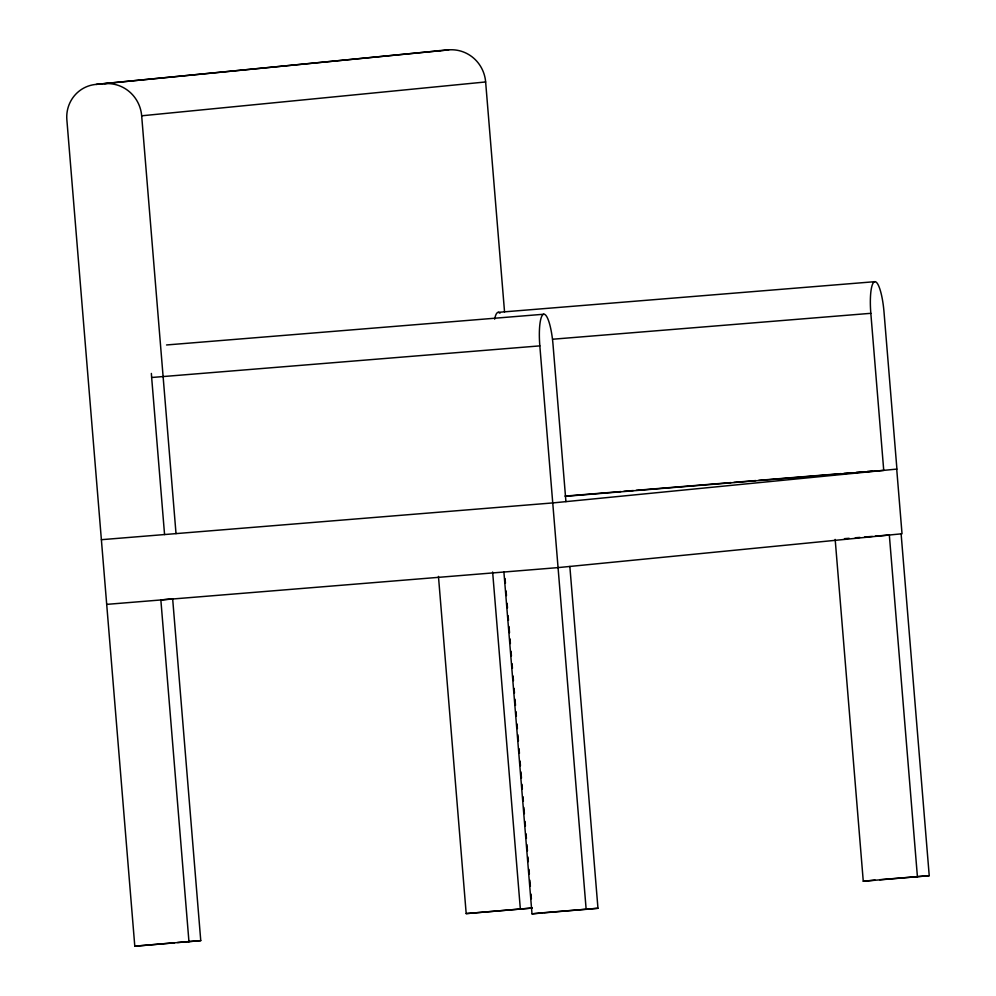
<?xml version="1.0" encoding="UTF-8"?>
<svg xmlns="http://www.w3.org/2000/svg" width="996" height="996" viewBox="0 0 996 996"><rect width="100%" height="100%" fill="white"/><g stroke="black" fill="none" stroke-linecap="round" stroke-linejoin="round"><path stroke-width="1.49" d="M188.966 941.793L160.854 599.953L172.657 598.795L200.756 940.622L134.796 946.2L66.857 119.719A32.831 32.084 84.4 0 1 96.139 84.399L448.698 49.862A34.997 34.188 84.4 0 1 485.637 81.958L504.549 311.935M96.139 84.399L448.698 49.862M104.717 83.689A34.997 34.188 84.4 0 1 141.669 115.797L485.637 81.958M134.796 946.2L174.449 942.776M466.19 913.606L532.15 908.041L466.19 913.606L438.464 576.41M503.901 572.015L532.001 913.842L542.322 912.834M835.171 539.421L863.271 881.248L875.061 880.091M532.001 913.842L597.961 908.277L569.849 566.45M863.271 881.248L929.231 875.683L901.119 533.844M498.149 312.358L874.874 281.681A31.1 6.623 85.3 0 1 884.012 312.022L896.923 469.079L552.743 502.93L101.38 539.695M166.531 344.965L543.878 314.226A31.1 6.623 85.3 0 1 553.017 344.579L565.927 501.635M553.017 339.2L870.828 313.317A31.1 6.623 85.3 0 1 874.874 281.681M164.564 534.553L151.653 377.496L539.832 345.873A31.1 6.623 85.3 0 1 543.878 314.226M564.944 496.12L620.969 491.563M623.857 491.327L633.369 490.542M636.257 490.318L731.039 482.587M733.928 482.363L755.852 480.57M758.74 480.346L841.122 473.623M843.998 473.399L851.754 472.764M856.411 472.39L862.611 471.88M867.255 471.506L872.123 471.096M565.927 496.269L883.738 470.373L870.828 313.317M844.446 538.662L849.09 538.288M855.29 537.778L859.922 537.404M864.565 537.018L872.309 536.396M875.397 536.147L889.328 535.001L917.428 876.841M106.697 604.373L558.059 567.608L902.027 533.769L896.711 469.104M879.705 879.717L929.231 875.683M177.549 942.515L200.756 940.622M543.791 912.685L597.961 908.277M539.832 345.873L586.158 909.435M505.059 578.576L505.445 583.22M506.08 590.952L506.466 595.596M507.101 603.327L507.474 607.958M508.109 615.702L508.495 620.334M509.006 626.521L509.516 632.709M510.014 638.897L510.4 643.541M511.035 651.272L511.421 655.916M512.056 663.647L512.442 668.291M513.077 676.023L513.45 680.666M514.085 688.398L514.471 693.042M514.982 699.217L515.492 705.405M516.003 711.592L516.376 716.236M517.011 723.968L517.397 728.611M517.908 734.799L518.418 740.987M519.053 748.718L519.426 753.362M520.061 761.093L520.447 765.737M520.958 771.925L521.468 778.113M521.979 784.3L522.352 788.932M522.987 796.663L523.373 801.307M523.884 807.495L524.394 813.682M525.029 821.414L525.402 826.058M526.037 833.789L526.423 838.433M526.934 844.62L527.444 850.808M527.955 856.996L528.328 861.627M528.963 869.371L529.349 874.002M529.86 880.19L530.37 886.378M531.005 894.109L531.378 898.753M492.634 572.003L520.36 909.199M141.669 115.797L176.018 533.619M151.653 377.496A31.1 6.623 85.3 0 1 151.38 373.438M435.962 51.182A32.831 32.084 84.4 0 1 440.108 50.559M494.663 319.156A31.1 6.623 85.3 0 1 499.942 313.242"/></g></svg>
